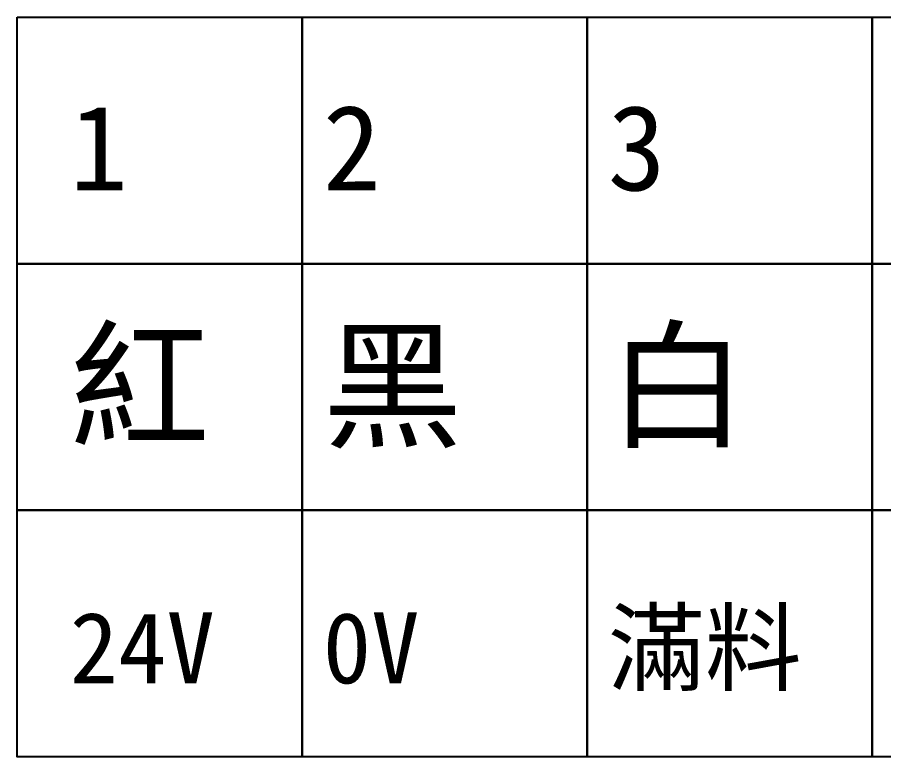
# Model space of a CAD drawing. Extents: x 134 to 2648, y -627 to 3.
# Drawn here: x 1639.89 to 1670.33, y -571.26 to -545.27 of the extents above; entities that cross this region are included whole.
import ezdxf

# ---------------------------------------------------------------- set-up
doc = ezdxf.new("R2010")
doc.units = 0
doc.layers.get('0').update_dxf_attribs({"linetype": 'CONTINUOUS'})
doc.layers.add('圖框層', color=7, linetype='CONTINUOUS')
doc.styles.add('STSL', font='kaiu.ttf')

msp = doc.modelspace()

# ---------------------------------------------------------------- linework, layer by layer
for points in [[(1639.895, -545.267), (1649.905, -545.267), (1649.905, -553.931), (1639.895, -553.931)], [(1649.905, -545.267), (1659.915, -545.267), (1659.915, -553.931), (1649.905, -553.931)], [(1659.915, -545.267), (1669.925, -545.267), (1669.925, -553.931), (1659.915, -553.931)], [(1669.925, -545.267), (1679.935, -545.267), (1679.935, -553.931), (1669.925, -553.931)], [(1639.895, -553.931), (1649.905, -553.931), (1649.905, -562.596), (1639.895, -562.596)], [(1649.905, -553.931), (1659.915, -553.931), (1659.915, -562.596), (1649.905, -562.596)], [(1659.915, -553.931), (1669.925, -553.931), (1669.925, -562.596), (1659.915, -562.596)], [(1669.925, -553.931), (1679.935, -553.931), (1679.935, -562.596), (1669.925, -562.596)], [(1639.895, -562.596), (1649.905, -562.596), (1649.905, -571.26), (1639.895, -571.26)], [(1649.905, -562.596), (1659.915, -562.596), (1659.915, -571.26), (1649.905, -571.26)], [(1659.915, -562.596), (1669.925, -562.596), (1669.925, -571.26), (1659.915, -571.26)], [(1669.925, -562.596), (1679.935, -562.596), (1679.935, -571.26), (1669.925, -571.26)]]:
    msp.add_lwpolyline(points, close=True)

# ---------------------------------------------------------------- texts
at = {"layer": '圖框層', "color": 4, "style": 'STSL'}
for s, height, p in [('1', 3, (1641.734, -551.353)), ('2', 3, (1650.626, -551.353)), ('3', 3, (1660.636, -551.353)), ('紅', 3.6, (1641.734, -560.017)), ('黑', 3.6, (1650.626, -560.017)), ('白', 3.6, (1660.636, -560.017)), ('滿料', 2.5, (1660.636, -568.682)), ('24V', 2.5, (1641.734, -568.682)), ('0V', 2.5, (1650.626, -568.682))]:
    msp.add_text(s, height=height, dxfattribs=at).set_placement(p)

doc.saveas('drawing.dxf')
